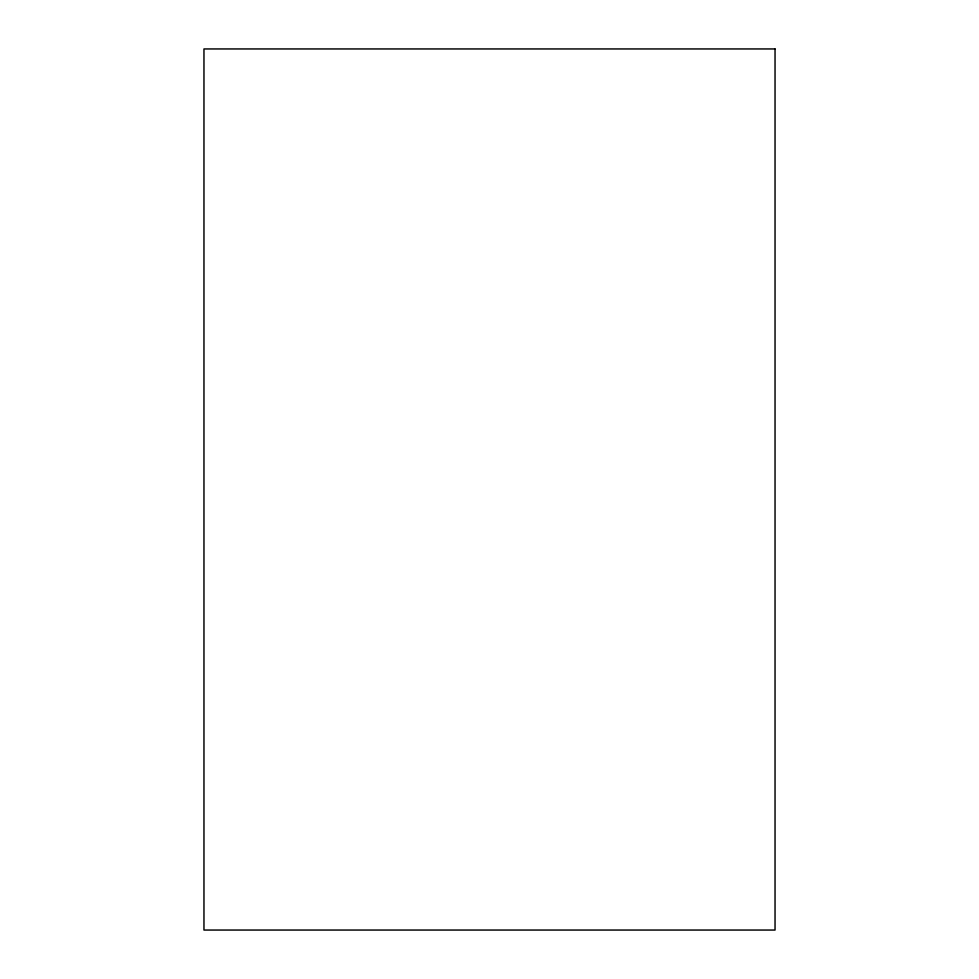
<?xml version="1.0" encoding="UTF-8"?>
<svg xmlns="http://www.w3.org/2000/svg" width="979" height="979" viewBox="0 0 979 979"><rect width="100%" height="100%" fill="white"/><g stroke="black" fill="none" stroke-linecap="round" stroke-linejoin="round"><path stroke-width="1.47" d="M775.038 48.95L203.962 48.95L203.962 930.05L775.038 930.05L775.038 48.95"/></g></svg>
